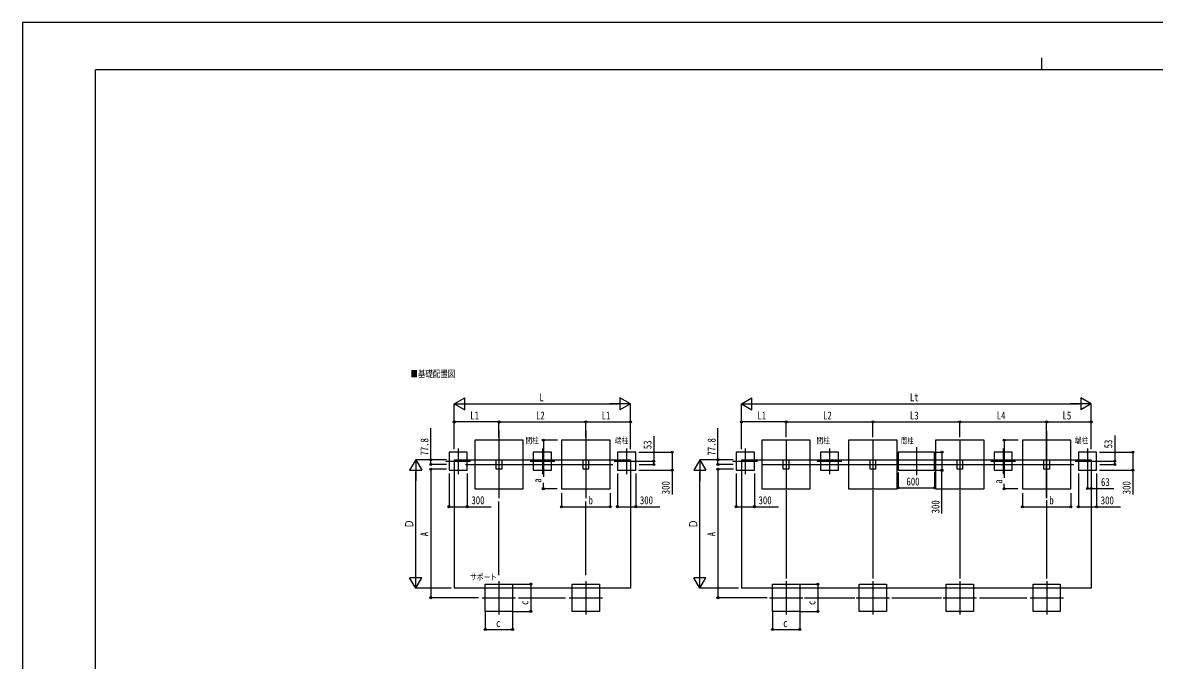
# Model space of a CAD drawing. Units: millimetres, scale not verified. Extents: x -16820 to 16820, y -11880 to 11880.
# Drawn here: x -16820 to 1840, y 1370 to 11880 of the extents above; entities that cross this region are included whole.
import ezdxf
from ezdxf.enums import TextEntityAlignment as Align

# ---------------------------------------------------------------- set-up
doc = ezdxf.new("R2010")
doc.units = ezdxf.units.MM
doc.header["$LTSCALE"] = 40
for name, color, linetype in [('0-2_USER1', 3, 'Continuous'), ('0-3_YKK_12', 2, 'Continuous'), ('0-5_YKK_A1', 4, 'Continuous'), ('0-6_YKK_D', 6, 'Continuous'), ('0-7_YKK_ZWAK', 7, 'Continuous')]:
    doc.layers.add(name, color=color, linetype=linetype)
doc.styles.add('ＭＳ ゴシック', font='')
doc.styles.get('ＭＳ ゴシック').set_extended_font_data('MS Gothic')

msp = doc.modelspace()

# ---------------------------------------------------------------- linework, layer by layer
at = {"layer": '0-3_YKK_12'}
for p, q in [((-8966.29, 5154.02), (-8966.29, 4043.85)), ((-7534.29, 5154.02), (-7534.29, 4043.85)), ((63.37, 5154.02), (63.37, 4043.85)), ((-9639.29, 4863.71), (-9639.29, 4441.08)), ((-8250.29, 4863.71), (-8250.29, 4441.08)), ((-6861.29, 4863.71), (-6861.29, 4441.08)), ((-4905.63, 4863.71), (-4905.63, 4441.08)), ((-4232.63, 4989.02), (-4232.63, 4208.85)), ((-3516.63, 4863.71), (-3516.63, 4441.08)), ((-2800.63, 4989.02), (-2800.63, 4208.85)), ((-2084.63, 4884.99), (-2084.63, 4420.05)), ((-1368.63, 4989.02), (-1368.63, 4208.85)), ((-652.63, 4863.71), (-652.63, 4441.08)), ((736.37, 4863.71), (736.37, 4441.08)), ((-9843.02, 4652.4), (-9435.56, 4652.4)), ((-9519.25, 4598.94), (-7088.15, 4598.94)), ((-8454.02, 4652.4), (-8046.56, 4652.4)), ((-7065.02, 4652.4), (-6657.56, 4652.4)), ((-5109.36, 4652.4), (-4701.9, 4652.4)), ((-4620.6, 4598.94), (509.51, 4598.94)), ((-3720.36, 4652.4), (-3312.9, 4652.4)), ((-856.36, 4652.4), (-448.9, 4652.4)), ((532.64, 4652.4), (940.1, 4652.4)), ((-8966.29, 2677.65), (-8966.29, 2127.65)), ((-7534.29, 2677.65), (-7534.29, 2127.65)), ((-4232.63, 2677.19), (-4232.63, 2127.19)), ((-2800.63, 2677.19), (-2800.63, 2127.19)), ((-1368.63, 2677.19), (-1368.63, 2127.19)), ((64.37, 2677.19), (64.37, 2127.19)), ((-9241.29, 2402.65), (-8691.29, 2402.65)), ((-7809.29, 2402.65), (-7259.29, 2402.65)), ((-4507.63, 2402.19), (-3957.63, 2402.19)), ((-3075.63, 2402.19), (-2525.63, 2402.19)), ((-1643.63, 2402.19), (-1093.63, 2402.19)), ((-210.63, 2402.19), (339.37, 2402.19))]:
    msp.add_line(p, q, dxfattribs=at)
at = {"layer": '0-5_YKK_A1'}
for p, q in [((-9702.29, 4676.74), (-6798.29, 4676.74)), ((-9702.29, 4676.74), (-9702.29, 2558.2)), ((-6798.29, 4676.74), (-6798.29, 2558.2)), ((-4968.63, 4676.74), (799.37, 4676.74)), ((-4968.63, 4676.74), (-4968.63, 2558.74)), ((799.37, 4676.74), (799.37, 2558.74)), ((-6798.29, 2558.2), (-9702.29, 2558.2)), ((799.37, 2558.74), (-4968.63, 2558.74))]:
    msp.add_line(p, q, dxfattribs=at)
for points in [[(-9366.29, 4198.94), (-8566.29, 4198.94), (-8566.29, 4998.94), (-9366.29, 4998.94)], [(-7934.29, 4198.94), (-7134.29, 4198.94), (-7134.29, 4998.94), (-7934.29, 4998.94)], [(-4632.63, 4198.94), (-3832.63, 4198.94), (-3832.63, 4998.94), (-4632.63, 4998.94)], [(-3200.63, 4198.94), (-2400.63, 4198.94), (-2400.63, 4998.94), (-3200.63, 4998.94)], [(-1768.63, 4198.94), (-968.63, 4198.94), (-968.63, 4998.94), (-1768.63, 4998.94)], [(-336.63, 4198.94), (463.37, 4198.94), (463.37, 4998.94), (-336.63, 4998.94)], [(-9789.29, 4502.4), (-9489.29, 4502.4), (-9489.29, 4802.4), (-9789.29, 4802.4)], [(-9011.49, 4677.15), (-8921.09, 4677.15), (-8921.09, 4521.65), (-9011.49, 4521.65)], [(-8400.29, 4502.4), (-8100.29, 4502.4), (-8100.29, 4802.4), (-8400.29, 4802.4)], [(-7579.49, 4677.15), (-7489.09, 4677.15), (-7489.09, 4521.65), (-7579.49, 4521.65)], [(-7011.29, 4502.4), (-6711.29, 4502.4), (-6711.29, 4802.4), (-7011.29, 4802.4)], [(-5055.63, 4502.4), (-4755.63, 4502.4), (-4755.63, 4802.4), (-5055.63, 4802.4)], [(-4277.83, 4676.74), (-4187.43, 4676.74), (-4187.43, 4521.24), (-4277.83, 4521.24)], [(-3666.63, 4502.4), (-3366.63, 4502.4), (-3366.63, 4802.4), (-3666.63, 4802.4)], [(-2845.83, 4676.74), (-2755.43, 4676.74), (-2755.43, 4521.24), (-2845.83, 4521.24)], [(-2384.63, 4501.94), (-1784.63, 4501.94), (-1784.63, 4801.94), (-2384.63, 4801.94)], [(-1413.83, 4676.74), (-1323.43, 4676.74), (-1323.43, 4521.24), (-1413.83, 4521.24)], [(-802.63, 4502.4), (-502.63, 4502.4), (-502.63, 4802.4), (-802.63, 4802.4)], [(18.17, 4676.74), (108.57, 4676.74), (108.57, 4521.24), (18.17, 4521.24)], [(586.37, 4502.4), (886.37, 4502.4), (886.37, 4802.4), (586.37, 4802.4)], [(-9191.29, 2627.65), (-8741.29, 2627.65), (-8741.29, 2177.65), (-9191.29, 2177.65)], [(-7759.29, 2627.65), (-7309.29, 2627.65), (-7309.29, 2177.65), (-7759.29, 2177.65)], [(-4457.63, 2627.19), (-4007.63, 2627.19), (-4007.63, 2177.19), (-4457.63, 2177.19)], [(-3025.63, 2627.19), (-2575.63, 2627.19), (-2575.63, 2177.19), (-3025.63, 2177.19)], [(-1593.63, 2627.19), (-1143.63, 2627.19), (-1143.63, 2177.19), (-1593.63, 2177.19)], [(-160.63, 2627.19), (289.37, 2627.19), (289.37, 2177.19), (-160.63, 2177.19)]]:
    msp.add_lwpolyline(points, close=True, dxfattribs=at)
at = {"layer": '0-6_YKK_D'}
for p, q in [((-9702.29, 5598.94), (-9529.08, 5698.94)), ((-9702.29, 4852.4), (-9702.29, 5599.94)), ((-9702.29, 5598.94), (-9529.08, 5498.94)), ((-9702.29, 5598.94), (-9355.88, 5598.94)), ((-9529.08, 5498.94), (-9529.08, 5698.94)), ((-9502.29, 5598.94), (-6998.29, 5598.94)), ((-6798.29, 5598.94), (-7144.7, 5598.94)), ((-6798.29, 5598.94), (-6971.49, 5698.94)), ((-6971.49, 5698.94), (-6971.49, 5498.94)), ((-6798.29, 5598.94), (-6971.49, 5498.94)), ((-6798.29, 4852.4), (-6798.29, 5599.94)), ((-4968.63, 5598.94), (-4795.43, 5698.94)), ((-4968.63, 4852.4), (-4968.63, 5599.94)), ((-4968.63, 5598.94), (-4795.43, 5498.94)), ((-4968.63, 5598.94), (-4622.22, 5598.94)), ((-4795.43, 5498.94), (-4795.43, 5698.94)), ((-4768.63, 5598.94), (599.37, 5598.94)), ((799.37, 5598.94), (452.96, 5598.94)), ((799.37, 5598.94), (626.16, 5698.94)), ((626.16, 5698.94), (626.16, 5498.94)), ((799.37, 5598.94), (626.16, 5498.94)), ((799.37, 4852.4), (799.37, 5599.94)), ((-9702.29, 5048.94), (-9702.29, 5299.94)), ((-8966.29, 5298.94), (-9702.29, 5298.94)), ((-8966.29, 5048.94), (-8966.29, 5299.94)), ((-8966.29, 5048.94), (-8966.29, 5299.94)), ((-8966.29, 5298.94), (-7534.29, 5298.94)), ((-7534.29, 5048.94), (-7534.29, 5299.94)), ((-7534.29, 5048.94), (-7534.29, 5299.94)), ((-7534.29, 5298.94), (-6798.29, 5298.94)), ((-6798.29, 5048.94), (-6798.29, 5299.94)), ((-4968.63, 5048.94), (-4968.63, 5299.94)), ((-4232.63, 5298.94), (-4968.63, 5298.94)), ((-4232.63, 5048.94), (-4232.63, 5299.94)), ((-4232.63, 5048.94), (-4232.63, 5299.94)), ((-4232.63, 5298.94), (-2800.63, 5298.94)), ((-2800.63, 5048.94), (-2800.63, 5299.94)), ((-2800.63, 5048.94), (-2800.63, 5299.94)), ((-2800.63, 5298.94), (-1368.63, 5298.94)), ((-1368.63, 5048.94), (-1368.63, 5299.94)), ((-1368.63, 5048.94), (-1368.63, 5299.94)), ((-1368.63, 5298.94), (63.37, 5298.94)), ((63.37, 5048.94), (63.37, 5299.94)), ((63.37, 4044.85), (63.37, 5299.94)), ((63.37, 5298.94), (799.37, 5298.94)), ((799.37, 5048.94), (799.37, 5299.94)), ((-6411.29, 5062.33), (-6411.29, 4652.4)), ((1186.37, 5076.17), (1186.37, 4652.4)), ((-8001.44, 4998.94), (-8235.29, 4998.94)), ((-8234.29, 4998.94), (-8234.29, 4394)), ((-403.79, 4998.94), (-637.63, 4998.94)), ((-636.63, 4998.94), (-636.63, 4378.31)), ((-10339.29, 4676.74), (-10439.29, 4503.53)), ((-9830.61, 4676.74), (-10340.29, 4676.74)), ((-10339.29, 4676.74), (-10239.29, 4503.53)), ((-10339.29, 4676.74), (-10339.29, 4330.33)), ((-9830.61, 4676.74), (-10090.29, 4676.74)), ((-6660.29, 4802.4), (-6110.29, 4802.4)), ((-5655.63, 4676.74), (-5755.63, 4503.53)), ((-5102.48, 4676.74), (-5656.63, 4676.74)), ((-5655.63, 4676.74), (-5555.63, 4503.53)), ((-5655.63, 4676.74), (-5655.63, 4330.33)), ((-5102.48, 4676.74), (-5356.63, 4676.74)), ((-1760.62, 4801.94), (-1661.5, 4801.94)), ((-1662.5, 4801.94), (-1662.5, 4501.94)), ((937.37, 4802.4), (1487.37, 4802.4)), ((-10439.29, 4503.53), (-10239.29, 4503.53)), ((-9829.23, 4598.94), (-10090.29, 4598.94)), ((-9832, 4521.65), (-10090.29, 4521.65)), ((-10089.29, 4521.65), (-10089.29, 2402.65)), ((-6660.29, 4502.4), (-6110.29, 4502.4)), ((-6656.56, 4652.4), (-6410.29, 4652.4)), ((-6656.56, 4599.4), (-6410.29, 4599.4)), ((-6411.29, 4599.4), (-6411.29, 4652.4)), ((-5755.63, 4503.53), (-5555.63, 4503.53)), ((-5103.85, 4598.94), (-5356.63, 4598.94)), ((-5100.79, 4521.24), (-5356.63, 4521.24)), ((-5355.63, 4521.24), (-5355.63, 2402.24)), ((-1784.63, 4479.6), (-1784.63, 4210.94)), ((-1758.87, 4501.94), (-1661.5, 4501.94)), ((-1662.5, 3791.11), (-1662.5, 4501.94)), ((937.37, 4502.4), (1487.37, 4502.4)), ((941.1, 4652.4), (1187.37, 4652.4)), ((941.1, 4599.4), (1187.37, 4599.4)), ((1186.37, 4599.4), (1186.37, 4652.4)), ((-10339.29, 2758.2), (-10339.29, 4476.74)), ((-9789.29, 4451.4), (-9789.29, 3901.4)), ((-9489.29, 4451.4), (-9489.29, 3901.4)), ((-8234.29, 4198.94), (-8234.29, 4296)), ((-7011.29, 4451.4), (-7011.29, 3901.4)), ((-6711.29, 4451.4), (-6711.29, 3901.4)), ((-5655.63, 2758.74), (-5655.63, 4476.74)), ((-5055.63, 4451.4), (-5055.63, 3901.4)), ((-4755.63, 4451.4), (-4755.63, 3901.4)), ((-2384.63, 4465.01), (-2384.63, 4210.94)), ((586.37, 4451.4), (586.37, 3899.61)), ((736.37, 4440.08), (736.37, 4201.4)), ((886.37, 4451.4), (886.37, 3899.61)), ((-8009.29, 4198.94), (-8235.29, 4198.94)), ((-7934.29, 4124.74), (-7934.29, 3899.61)), ((-7134.29, 4124.92), (-7134.29, 3899.61)), ((-4232.63, 4177.17), (-4232.63, 2717.31)), ((-2800.63, 4177.17), (-2800.63, 2717.31)), ((-2384.63, 4211.94), (-1784.63, 4211.94)), ((-1368.63, 4177.17), (-1368.63, 2717.31)), ((-411.63, 4198.94), (-637.63, 4198.94)), ((-636.63, 4198.94), (-636.63, 4280.31)), ((-336.63, 4124.74), (-336.63, 3899.61)), ((463.37, 4124.92), (463.37, 3899.61)), ((-8966.29, 2776.1), (-8966.29, 3989)), ((-7534.29, 2776.1), (-7534.29, 3989)), ((63.37, 4012.17), (63.37, 2717.31)), ((-7934.29, 3900.61), (-7134.29, 3900.61)), ((-336.63, 3900.61), (463.37, 3900.61)), ((-10339.29, 2558.2), (-10339.29, 2904.61)), ((-5655.63, 2558.74), (-5655.63, 2905.15)), ((-10339.29, 2558.2), (-10439.29, 2731.4)), ((-10239.29, 2731.4), (-10439.29, 2731.4)), ((-10339.29, 2558.2), (-10239.29, 2731.4)), ((-8740.29, 2627.65), (-8440.29, 2627.65)), ((-8441.29, 2627.65), (-8441.29, 2177.65)), ((-5655.63, 2558.74), (-5755.63, 2731.94)), ((-5555.63, 2731.94), (-5755.63, 2731.94)), ((-5655.63, 2558.74), (-5555.63, 2731.94)), ((-4006.63, 2627.19), (-3706.63, 2627.19)), ((-3707.63, 2627.19), (-3707.63, 2177.19)), ((-9752.29, 2558.2), (-10340.29, 2558.2)), ((-5018.63, 2558.74), (-5656.63, 2558.74)), ((-9304.1, 2402.65), (-10090.29, 2402.65)), ((-8641.91, 2402.65), (-7870.35, 2402.65)), ((-4546.05, 2402.24), (-5356.63, 2402.24)), ((-3931.33, 2402.19), (-3098.81, 2402.19)), ((-2489.36, 2402.19), (-1670.61, 2402.19)), ((-1043.63, 2402.19), (-260.63, 2402.19)), ((-9191.29, 2176.65), (-9191.29, 1876.65)), ((-8741.29, 2176.65), (-8741.29, 1876.65)), ((-8740.29, 2177.65), (-8440.29, 2177.65)), ((-4457.63, 2176.19), (-4457.63, 1876.19)), ((-4007.63, 2176.19), (-4007.63, 1876.19)), ((-4006.63, 2177.19), (-3706.63, 2177.19)), ((-9191.29, 1877.65), (-8741.29, 1877.65)), ((-4457.63, 1877.19), (-4007.63, 1877.19))]:
    msp.add_line(p, q, dxfattribs=at)
for points in [[(-10089.29, 4598.94), (-10089.29, 4676.74), (-10089.29, 5197.94)], [(-5355.63, 4598.94), (-5355.63, 4676.74), (-5355.63, 5197.94)], [(-6111.29, 4802.4), (-6111.29, 4502.4), (-6111.29, 4106)], [(1486.37, 4802.4), (1486.37, 4502.4), (1486.37, 4106)], [(736.37, 4202.4), (799.37, 4202.4), (1171.57, 4202.4)], [(-9789.29, 3902.4), (-9489.29, 3902.4), (-9092.89, 3902.4)], [(-7011.29, 3902.4), (-6711.29, 3902.4), (-6314.89, 3902.4)], [(-5055.63, 3902.4), (-4755.63, 3902.4), (-4359.23, 3902.4)], [(586.37, 3900.61), (886.37, 3900.61), (1283.77, 3900.61)]]:
    msp.add_lwpolyline(points, dxfattribs=at)
for centre in [(-9702.29, 5298.94), (-8966.29, 5298.94), (-8966.29, 5298.94), (-7534.29, 5298.94), (-7534.29, 5298.94), (-6798.29, 5298.94), (-4968.63, 5298.94), (-4232.63, 5298.94), (-4232.63, 5298.94), (-2800.63, 5298.94), (-2800.63, 5298.94), (-1368.63, 5298.94), (-1368.63, 5298.94), (63.37, 5298.94), (63.37, 5298.94), (799.37, 5298.94), (-8234.29, 4998.94), (-636.63, 4998.94), (-10089.29, 4676.74), (-6411.29, 4652.4), (-6111.29, 4802.4), (-5355.63, 4676.74), (-1662.5, 4801.94), (1186.37, 4652.4), (1486.37, 4802.4), (-10089.29, 4598.94), (-10089.29, 4521.65), (-6411.29, 4599.4), (-6111.29, 4502.4), (-5355.63, 4598.94), (-5355.63, 4521.24), (-1662.5, 4501.94), (1186.37, 4599.4), (1486.37, 4502.4), (-8234.29, 4198.94), (-2384.63, 4211.94), (-1784.63, 4211.94), (-636.63, 4198.94), (736.37, 4202.4), (799.37, 4202.4), (-9789.29, 3902.4), (-9489.29, 3902.4), (-7011.29, 3902.4), (-6711.29, 3902.4), (-5055.63, 3902.4), (-4755.63, 3902.4), (-7934.29, 3900.61), (-7134.29, 3900.61), (-336.63, 3900.61), (463.37, 3900.61), (586.37, 3900.61), (886.37, 3900.61), (-8441.29, 2627.65), (-3707.63, 2627.19), (-10089.29, 2402.65), (-5355.63, 2402.24), (-8441.29, 2177.65), (-3707.63, 2177.19), (-9191.29, 1877.65), (-8741.29, 1877.65), (-4457.63, 1877.19), (-4007.63, 1877.19)]:
    msp.add_circle(centre, 17, dxfattribs=at)
at = {"layer": '0-7_YKK_ZWAK'}
for p, q in [((-19.92, 11300), (-19.92, 11100)), ((15580.08, 11100), (-15619.92, 11100)), ((-15619.92, -10100), (-15619.92, 11100))]:
    msp.add_line(p, q, dxfattribs=at)
msp.add_lwpolyline([(-16820, -11880), (16820, -11880), (16820, 11880), (-16820, 11880)], close=True, dxfattribs=at)

# ---------------------------------------------------------------- texts
at = {"layer": '0-2_USER1', "style": 'ＭＳ ゴシック', "width": 0.8}
for s, height, p in [('■基礎配置図', 110, (-10426.02, 6004.28)), ('間柱', 98.97, (-8530.32, 4913.3)), ('端柱', 98.97, (-7055.94, 4913.3)), ('間柱', 98.97, (-3731.66, 4913.3)), ('間柱', 91.64, (-2336.39, 4914.28)), ('端柱', 98.97, (526.17, 4915.15)), ('サポート', 98.97, (-9443.12, 2662.11))]:
    msp.add_text(s, height=height, dxfattribs=at).set_placement(p, align=Align.BOTTOM_LEFT)
at = {"layer": '0-6_YKK_D', "style": 'ＭＳ ゴシック', "width": 0.8}
for s, p in [('L', (-8298.29, 5599.94)), ('Lt', (-2190.23, 5599.94)), ('L1', (-9439.89, 5299.94)), ('L2', (-8355.89, 5299.94)), ('L1', (-7271.89, 5299.94)), ('L1', (-4706.23, 5299.94)), ('L2', (-3622.23, 5299.94)), ('L3', (-2190.23, 5299.94)), ('L4', (-758.23, 5299.94)), ('L5', (325.77, 5299.94)), ('600', (-2247.83, 4212.94)), ('63', (959.37, 4203.4)), ('300', (-9420.29, 3903.4)), ('b', (-7488.94, 3901.61)), ('300', (-6642.29, 3903.4)), ('300', (-4686.63, 3903.4)), ('b', (108.71, 3901.61)), ('300', (956.37, 3901.61)), ('c', (-9014.29, 1878.65)), ('c', (-4280.63, 1878.19))]:
    msp.add_text(s, height=132, dxfattribs=at).set_placement(p, align=Align.BOTTOM_LEFT)
for s, p in [('77.8', (-10090.29, 4745.74)), ('53', (-6412.29, 4850.13)), ('77.8', (-5356.63, 4745.74)), ('53', (1185.37, 4863.97)), ('a', (-8227.5, 4297)), ('300', (-6112.29, 4107)), ('a', (-628.44, 4281.31)), ('300', (1485.37, 4107)), ('300', (-1663.5, 3792.11)), ('Ｄ', (-10340.29, 3545.47)), ('Ｄ', (-5656.63, 3545.74)), ('A', (-10090.29, 3414.15)), ('A', (-5356.63, 3413.74)), ('c', (-8442.29, 2283.72)), ('c', (-3708.63, 2283.26))]:
    msp.add_text(s, height=132, rotation=90, dxfattribs=at).set_placement(p, align=Align.BOTTOM_LEFT)

doc.saveas('drawing.dxf')
